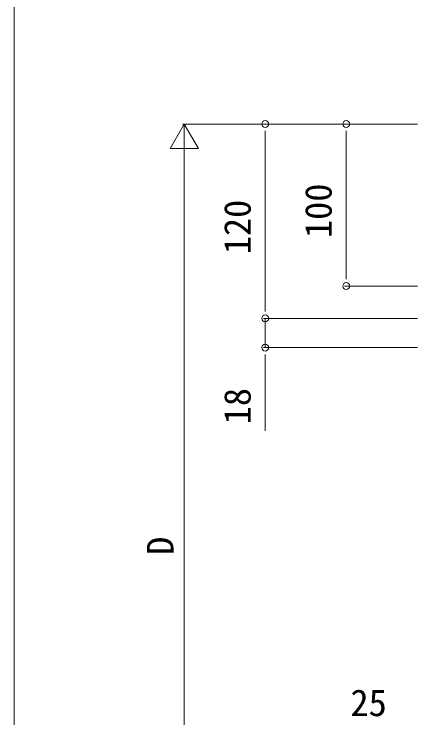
# Model space of a CAD drawing. Units: millimetres, scale not verified. Extents: x -990 to 990, y -1598 to 1604.
# Drawn here: x -990 to -740.8, y -153.8 to 280.7 of the extents above; entities that cross this region are included whole.
import ezdxf
from ezdxf.enums import TextEntityAlignment as Align

# ---------------------------------------------------------------- set-up
doc = ezdxf.new("R2010")
doc.units = ezdxf.units.MM
doc.header["$LTSCALE"] = 8
doc.layers.add('0-0_0', color=7, linetype='Continuous', lineweight=9)
doc.layers.add('0-5_YKK_13', color=6, linetype='Continuous', lineweight=9)
doc.styles.add('ＭＳ ゴシック', font='')
doc.styles.get('ＭＳ ゴシック').set_extended_font_data('MS Gothic')

msp = doc.modelspace()

# ---------------------------------------------------------------- linework, layer by layer
at = {"layer": '0-0_0'}
msp.add_lwpolyline([(990, -1597.8), (-990, -1597.8), (-990, 1522.2)], dxfattribs=at)
at = {"layer": '0-5_YKK_13'}
for p, q in [((-885, 212.812), (-893.75, 197.657)), ((-741, 212.812), (-886, 212.812)), ((-885, 212.812), (-876.25, 197.657)), ((-885, 212.812), (-885, 182.501)), ((-741, 212.812), (-836, 212.812)), ((-741, 212.812), (-786, 212.812)), ((-835, 208.562), (-835, 204.312)), ((-835, 204.312), (-835, 101.312)), ((-785, 208.562), (-785, 204.312)), ((-785, 121.312), (-785, 204.312)), ((-893.75, 197.657), (-876.25, 197.657)), ((-885, 195.312), (-885, -289.688)), ((-785, 117.062), (-785, 121.312)), ((-835, 101.312), (-835, 109.812)), ((-741, 112.812), (-786, 112.812)), ((-835, 97.062), (-835, 101.312)), ((-835, 97.062), (-835, 101.312)), ((-741, 92.812), (-836, 92.812)), ((-741, 92.812), (-836, 92.812)), ((-835, 92.812), (-835, 74.812)), ((-741, 74.812), (-836, 74.812)), ((-835, 70.562), (-835, 66.312)), ((-835, 66.312), (-835, 23.412))]:
    msp.add_line(p, q, dxfattribs=at)
for centre, start, end in [((-835, 212.812), 90, 270), ((-835, 212.812), 270, 90), ((-785, 212.812), 90, 270), ((-785, 212.812), 270, 90), ((-785, 112.812), 90, 270), ((-785, 112.812), 270, 90), ((-835, 92.812), 90, 270), ((-835, 92.812), 90, 270), ((-835, 92.812), 270, 90), ((-835, 92.812), 270, 90), ((-835, 74.812), 90, 270), ((-835, 74.812), 270, 90)]:
    msp.add_arc(centre, 2.125, start, end, dxfattribs=at)

# ---------------------------------------------------------------- texts
at = {"layer": '0-5_YKK_13', "style": 'ＭＳ ゴシック'}
for s, p in [('100', (-789, 142.412)), ('120', (-839, 132.412)), ('18', (-839, 27.412)), ('D', (-886.6, -53.188))]:
    msp.add_text(s, height=16.5, rotation=90, dxfattribs=at).set_placement(p, align=Align.BOTTOM_LEFT)
msp.add_text('25', height=16.5, dxfattribs=at).set_placement((-782.4, -157.688), align=Align.BOTTOM_LEFT)

doc.saveas('drawing.dxf')
